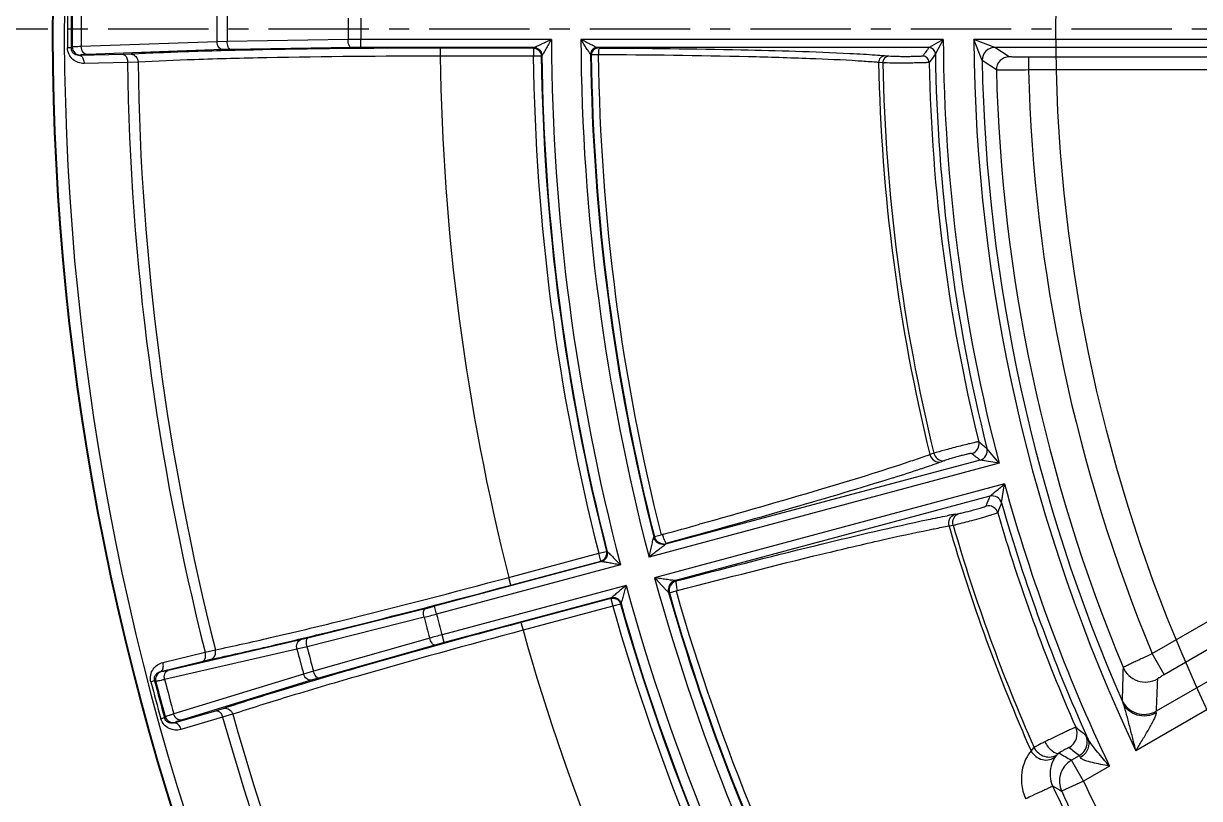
# Model space of a CAD drawing. Header units: millimetres. Extents: x -6 to 705, y -10 to 538.
# Drawn here: x 474.07 to 488.72, y 411 to 420.65 of the extents above; entities that cross this region are included whole.
import ezdxf

# ---------------------------------------------------------------- set-up
doc = ezdxf.new("R2010")
doc.units = ezdxf.units.MM
doc.linetypes.add('CENTER', pattern=[2, 1.25, -0.25, 0.25, -0.25])
doc.layers.add('\\M+5D6D0\\M+5D0C4\\M+5CFDF\\M+5B2E3', color=7, linetype='CENTER', lineweight=25)
doc.layers.add('\\M+5D7DC\\M+5C4DA\\M+5BFF2\\M+5CFDF', color=7, linetype='Continuous', lineweight=50)

msp = doc.modelspace()

# ---------------------------------------------------------------- linework, layer by layer
at = {"color": 0, "linetype": 'Continuous', "lineweight": -3}
for p, q in [((476.482, 420.424), (474.792, 420.363)), ((476.61, 420.427), (476.482, 420.424)), ((478.114, 420.45), (476.61, 420.427)), ((478.274, 420.351), (478.274, 420.451)), ((480.647, 420.451), (478.274, 420.451)), ((485.528, 420.451), (481.015, 420.451)), ((485.528, 420.451), (485.35, 420.351)), ((485.528, 420.451), (485.43, 420.272)), ((496.032, 420.453), (485.908, 420.453)), ((486.172, 420.353), (485.908, 420.453)), ((486.012, 420.19), (485.908, 420.452)), ((474.667, 420.347), (474.62, 420.347)), ((474.68, 420.356), (474.667, 420.347)), ((475.315, 420.264), (474.773, 420.252)), ((474.78, 420.257), (474.773, 420.252)), ((476.554, 420.325), (474.864, 420.264)), ((475.413, 420.268), (475.315, 420.264)), ((476.65, 420.327), (476.554, 420.325)), ((478.154, 420.35), (476.65, 420.327)), ((480.429, 420.351), (478.274, 420.351)), ((479.263, 420.343), (479.263, 420.243)), ((480.422, 420.343), (479.263, 420.343)), ((480.422, 420.243), (479.264, 420.243)), ((480.422, 420.343), (480.422, 420.243)), ((480.522, 420.245), (480.422, 420.243)), ((480.528, 420.252), (480.522, 420.245)), ((481.145, 420.261), (481.136, 420.269)), ((481.153, 420.261), (481.145, 420.261)), ((481.231, 420.261), (481.153, 420.261)), ((485.35, 420.351), (481.216, 420.351)), ((484.849, 420.242), (484.797, 420.246)), ((496.032, 420.353), (486.172, 420.353)), ((486.35, 420.236), (486.172, 420.353)), ((486.59, 420.232), (486.59, 420.072)), ((495.409, 420.232), (486.59, 420.232)), ((475.368, 420.165), (474.826, 420.153)), ((475.499, 420.169), (475.368, 420.165)), ((484.775, 420.16), (484.723, 420.165)), ((486.19, 420.072), (486.012, 420.19)), ((495.409, 420.072), (486.59, 420.072)), ((485.41, 415.299), (485.362, 415.281)), ((485.44, 415.308), (485.41, 415.299)), ((486.223, 415.174), (486.072, 415.359)), ((486.223, 415.174), (481.863, 414.006)), ((485.987, 415.214), (482.07, 414.165)), ((485.549, 415.209), (485.501, 415.192)), ((486.223, 415.174), (485.987, 415.214)), ((486.292, 414.916), (481.932, 413.748)), ((486.254, 414.68), (486.292, 414.916)), ((486.108, 414.763), (482.191, 413.714)), ((485.675, 414.539), (485.726, 414.549)), ((485.6, 414.393), (485.651, 414.402)), ((481.924, 414.252), (481.93, 414.262)), ((481.93, 414.262), (482.014, 414.283)), ((482.045, 414.291), (482.014, 414.283)), ((481.237, 414.053), (481.333, 414.077)), ((481.333, 414.077), (481.342, 414.072)), ((481.272, 413.951), (479.19, 413.393)), ((480.118, 413.753), (481.237, 414.053)), ((480.143, 413.656), (481.262, 413.956)), ((481.262, 413.956), (481.237, 414.053)), ((488.13, 412.803), (490.065, 413.92)), ((481.508, 413.91), (479.216, 413.296)), ((481.577, 413.653), (479.285, 413.039)), ((480.143, 413.656), (480.118, 413.753)), ((488.28, 412.544), (490.215, 413.661)), ((481.392, 413.5), (479.311, 412.942)), ((481.387, 413.491), (480.268, 413.191)), ((481.387, 413.491), (481.413, 413.394)), ((482.118, 413.559), (482.108, 413.565)), ((482.12, 413.56), (482.118, 413.56)), ((482.202, 413.583), (482.12, 413.56)), ((482.201, 413.584), (482.232, 413.592)), ((479.074, 413.363), (477.615, 412.996)), ((479.216, 413.296), (479.19, 413.393)), ((481.413, 413.394), (480.294, 413.094)), ((481.509, 413.421), (481.413, 413.394)), ((481.514, 413.43), (481.509, 413.421)), ((479.061, 413.256), (477.603, 412.889)), ((480.268, 413.191), (480.294, 413.094)), ((490.088, 413.187), (488.18, 412.086)), ((479.311, 412.942), (479.285, 413.039)), ((490.497, 413.077), (487.927, 411.594)), ((477.522, 412.973), (475.873, 412.595)), ((477.615, 412.996), (477.522, 412.973)), ((479.131, 412.996), (477.684, 412.585)), ((479.195, 412.91), (477.748, 412.499)), ((475.809, 412.692), (476.335, 412.821)), ((477.478, 412.858), (475.829, 412.48)), ((476.335, 412.821), (476.462, 412.851)), ((477.603, 412.889), (477.478, 412.858)), ((488.28, 412.544), (488.13, 412.803)), ((475.783, 412.582), (476.31, 412.711)), ((476.31, 412.711), (476.405, 412.733)), ((475.705, 412.463), (475.659, 412.451)), ((475.72, 412.458), (475.705, 412.463)), ((475.791, 412.58), (475.783, 412.582)), ((477.561, 412.549), (475.944, 412.052)), ((477.656, 412.472), (476.039, 411.975)), ((477.684, 412.585), (477.561, 412.549)), ((477.748, 412.499), (477.656, 412.472)), ((475.838, 412.017), (475.827, 412.005)), ((476.476, 412.092), (475.955, 411.941)), ((476.569, 412.121), (476.476, 412.092)), ((476.677, 412.048), (476.552, 412.01)), ((475.827, 412.005), (475.782, 411.992)), ((475.96, 411.947), (475.955, 411.941)), ((476.552, 412.01), (476.032, 411.859)), ((487.222, 411.532), (487.124, 411.476)), ((487.274, 411.216), (487.124, 411.476)), ((487.597, 411.403), (487.274, 411.216)), ((487.274, 411.216), (487.002, 411.09))]:
    msp.add_line(p, q, dxfattribs=at)
for centre, radius, start, end in [((506.93, 420.584), 32.5, 170.2196, 215.3824), ((506.93, 420.584), 32.491, 170.2005, 215.4015), ((506.93, 420.584), 32.35, 170.369, 215.1984), ((506.93, 420.584), 32.311, 179.5783, 180.4217), ((506.93, 420.584), 32.264, 179.5783, 180.4217), ((506.93, 420.584), 32.251, 179.5945, 180.4055), ((506.93, 420.584), 32.139, 179.6054, 180.3946), ((506.93, 420.584), 30.449, 179.6991, 180.3009), ((506.93, 420.584), 30.321, 179.7026, 180.2974), ((506.93, 420.584), 28.816, 179.7326, 180.2674), ((506.93, 420.584), 28.657, 179.7332, 180.2668), ((478.29, 406.019), 14.432, 90.0624, 90.6966), ((506.93, 420.584), 26.284, 180.2909, 194.7091), ((506.93, 420.584), 25.916, 180.2951, 194.705), ((506.93, 420.584), 21.403, 180.3572, 194.6428), ((506.93, 420.584), 21.022, 180.359, 205.3198), ((474.78, 420.357), 0.1, 180.491, 269.8706), ((478.273, 412.226), 8.125, 89.9944, 90.8393), ((506.93, 420.584), 27.669, 180.7059, 194.2941), ((506.93, 420.584), 26.511, 180.7367, 194.2633), ((506.93, 420.584), 26.411, 180.7367, 194.2633), ((506.93, 420.584), 26.404, 180.722, 194.278), ((506.93, 420.584), 25.796, 180.6996, 194.2101), ((481.225, 420.262), 0.08, 90.0676, 180.6507), ((506.93, 420.584), 25.788, 180.7182, 194.1914), ((506.93, 420.584), 25.701, 180.7202, 194.1936), ((483.406, 401.5), 18.798, 86.5562, 87.073), ((483.752, 407.166), 13.122, 85.9517, 86.576), ((484.064, 411.52), 8.757, 85.1993, 85.9807), ((519.398, 395.311), 42.264, 143.6683, 143.8473), ((485.272, 420.164), 0.08, 1.1623, 89.963), ((485.35, 420.271), 0.08, 0.8534, 89.9254), ((519.301, 395.269), 42.099, 143.5659, 143.7451), ((506.93, 420.584), 21.503, 180.832, 194.0636), ((486.172, 420.193), 0.16, 90.0097, 181.103), ((486.35, 420.076), 0.16, 90.0197, 181.4067), ((506.93, 420.584), 31.565, 180.7614, 194.2386), ((506.93, 420.584), 31.434, 180.7575, 194.2425), ((506.93, 420.584), 22.211, 181.0825, 193.8133), ((484.83, 421.143), 0.984, 266.815, 267.8108), ((506.93, 420.584), 22.159, 181.0962, 193.7993), ((506.93, 420.584), 21.582, 181.1104, 193.786), ((506.93, 420.584), 20.922, 181.0809, 203.6604), ((506.93, 420.584), 20.747, 181.4158, 202.5353), ((506.93, 420.584), 20.347, 181.444, 202.4838), ((485.853, 415.413), 0.12, 285.0368, 13.7343), ((512.326, 448.269), 42.099, 231.2394, 231.4182), ((512.484, 448.246), 42.347, 231.0862, 231.2647), ((485.956, 415.33), 0.12, 285.0675, 14.0366), ((478.397, 435.678), 21.684, 287.4621, 288.4349), ((481.092, 427.589), 13.158, 288.4363, 289.0568), ((482.514, 423.487), 8.816, 289.0286, 289.8002), ((506.93, 420.584), 21.403, 195.3572, 205.4031), ((525.571, 399.405), 42.347, 158.7353, 158.9138), ((486.139, 414.647), 0.12, 15.9654, 104.9939), ((525.445, 399.307), 42.099, 158.5818, 158.7606), ((506.93, 420.584), 21.503, 195.9364, 204.2613), ((487.4, 405), 9.694, 100.5307, 100.8459), ((487.102, 406.605), 8.061, 100.1907, 100.5313), ((486.091, 414.524), 0.12, 16.2659, 104.9637), ((506.93, 420.584), 21.582, 196.214, 203.7673), ((451.39, 526.232), 116.063, 285.31495, 285.54352), ((506.93, 420.584), 22.211, 196.1867, 203.8804), ((506.93, 420.584), 22.159, 196.2007, 203.8242), ((506.93, 420.584), 26.284, 195.2909, 209.7091), ((499.43, 429.895), 23.809, 222.7012, 222.9435), ((506.93, 420.584), 25.916, 195.2952, 209.705), ((506.93, 420.584), 25.796, 195.7899, 209.2101), ((506.93, 420.584), 25.788, 195.8086, 209.1914), ((506.93, 420.584), 25.701, 195.8064, 209.1935), ((477.086, 421.241), 8.125, 284.1607, 285.0056), ((506.93, 420.584), 26.511, 195.7367, 209.2633), ((506.93, 420.584), 26.411, 195.7367, 209.2633), ((506.93, 420.584), 26.404, 195.722, 209.2779), ((475.496, 427.24), 14.432, 284.3034, 284.9376), ((506.93, 420.584), 28.816, 194.7326, 195.2674), ((506.93, 420.584), 28.657, 194.7332, 195.2668), ((483.035, 399.102), 14.432, 105.0624, 105.6966), ((506.93, 420.584), 27.669, 195.7059, 209.2941), ((481.413, 405.094), 8.125, 104.9944, 105.8393), ((506.93, 420.584), 30.449, 194.6991, 195.3009), ((506.93, 420.584), 30.321, 194.7026, 195.2974), ((517.413, 411.548), 29.665, 177.9042, 178.6925), ((488.045, 412.749), 0.3, 202.6564, 299.9305), ((506.93, 420.584), 32.264, 194.5783, 195.4217), ((475.817, 412.483), 0.1, 105.1294, 194.509), ((506.93, 420.584), 32.251, 194.5945, 195.4055), ((506.93, 420.584), 32.139, 194.6054, 195.3946), ((517.464, 411.255), 29.296, 177.5867, 178.3754), ((506.93, 420.584), 32.311, 194.5783, 195.4217), ((488.03, 412.346), 0.3, 203.6735, 299.9338), ((475.935, 412.044), 0.1, 195.491, 284.8706), ((506.93, 420.584), 31.434, 195.7575, 209.2425), ((506.93, 420.584), 31.565, 195.7614, 209.2386), ((486.995, 411.806), 0.2, 300.0317, 23.67), ((505.407, 434.963), 29.408, 231.6935, 232.006), ((487.122, 411.706), 0.2, 300.0326, 24.0465), ((486.991, 411.283), 0.483, 133.4118, 140.0551), ((505.57, 434.838), 29.661, 231.4754, 231.7876), ((487.163, 411.353), 0.291, 138.3877, 144.8503), ((505.564, 443.637), 37.072, 239.8949, 240.1712), ((487.274, 411.216), 0.3, 120.0723, 204.8776), ((506.735, 420.301), 21.851, 204.7427, 208.4838), ((505.899, 443.556), 37.565, 239.599, 239.798), ((506.716, 420.281), 21.451, 204.9976, 209.229), ((506.716, 420.281), 21.751, 204.9976, 208.6501)]:
    msp.add_arc(centre, radius, start, end, dxfattribs=at)
for points, knots in [([(474.792, 420.363), (474.777, 420.363), (474.751, 420.362), (474.717, 420.36), (474.695, 420.358), (474.683, 420.358), (474.68, 420.356)], [0, 0, 0, 0, 0.400786, 0.706724, 0.908374, 1, 1, 1, 1]), ([(474.864, 420.264), (474.844, 420.264), (474.803, 420.294), (474.792, 420.339), (474.792, 420.363)], [0, 0, 0, 0, 0.445143, 1, 1, 1, 1]), ([(476.554, 420.325), (476.534, 420.326), (476.493, 420.355), (476.482, 420.4), (476.482, 420.424)], [0, 0, 0, 0, 0.445124, 1, 1, 1, 1]), ([(476.65, 420.327), (476.636, 420.328), (476.614, 420.369), (476.61, 420.403), (476.61, 420.427)], [0, 0, 0, 0, 0.368276, 1, 1, 1, 1]), ([(478.154, 420.35), (478.14, 420.351), (478.118, 420.392), (478.115, 420.426), (478.114, 420.45)], [0, 0, 0, 0, 0.368276, 1, 1, 1, 1]), ([(480.647, 420.451), (480.626, 420.441), (480.586, 420.422), (480.527, 420.394), (480.48, 420.371), (480.449, 420.358), (480.435, 420.352), (480.43, 420.351)], [0, 0, 0, 0, 0.28349, 0.561342, 0.820874, 0.930666, 1, 1, 1, 1]), ([(480.647, 420.451), (480.635, 420.431), (480.612, 420.391), (480.584, 420.341), (480.563, 420.305), (480.547, 420.277), (480.54, 420.267), (480.529, 420.25), (480.528, 420.253)], [0, 0, 0, 0, 0.302991, 0.597773, 0.737098, 0.864073, 0.963786, 1, 1, 1, 1]), ([(481.215, 420.351), (481.21, 420.352), (481.198, 420.358), (481.169, 420.371), (481.126, 420.393), (481.071, 420.421), (481.034, 420.441), (481.015, 420.451)], [0, 0, 0, 0, 0.066569, 0.173861, 0.432779, 0.71302, 1, 1, 1, 1]), ([(481.136, 420.27), (481.136, 420.268), (481.125, 420.282), (481.118, 420.291), (481.102, 420.316), (481.08, 420.349), (481.05, 420.395), (481.027, 420.432), (481.015, 420.451)], [0, 0, 0, 0, 0.033394, 0.129502, 0.255073, 0.394654, 0.692482, 1, 1, 1, 1]), ([(474.826, 420.153), (474.778, 420.152), (474.698, 420.179), (474.633, 420.262), (474.62, 420.318), (474.62, 420.347)], [0, 0, 0, 0, 0.469135, 0.726619, 1, 1, 1, 1]), ([(474.773, 420.252), (474.751, 420.251), (474.713, 420.261), (474.675, 420.299), (474.667, 420.33), (474.667, 420.347)], [0, 0, 0, 0, 0.426604, 0.682288, 1, 1, 1, 1]), ([(474.773, 420.252), (474.781, 420.252), (474.801, 420.241), (474.821, 420.204), (474.826, 420.171), (474.826, 420.153)], [0, 0, 0, 0, 0.179076, 0.54114, 1, 1, 1, 1]), ([(474.864, 420.264), (474.853, 420.263), (474.833, 420.262), (474.807, 420.261), (474.791, 420.259), (474.782, 420.258), (474.78, 420.257)], [0, 0, 0, 0, 0.400183, 0.705778, 0.907465, 1, 1, 1, 1]), ([(475.315, 420.264), (475.323, 420.264), (475.343, 420.253), (475.363, 420.216), (475.368, 420.183), (475.368, 420.165)], [0, 0, 0, 0, 0.179074, 0.541141, 1, 1, 1, 1]), ([(479.263, 420.343), (478.526, 420.343), (477.482, 420.335), (476.198, 420.303), (475.652, 420.281), (475.413, 420.268)], [0, 0, 0, 0, 0.573969, 0.813622, 1, 1, 1, 1]), ([(475.413, 420.268), (475.435, 420.267), (475.482, 420.242), (475.498, 420.193), (475.499, 420.169)], [0, 0, 0, 0, 0.473408, 1, 1, 1, 1]), ([(479.264, 420.243), (478.543, 420.244), (477.522, 420.236), (476.267, 420.204), (475.732, 420.182), (475.499, 420.169)], [0, 0, 0, 0, 0.57397, 0.813619, 1, 1, 1, 1]), ([(480.422, 420.343), (480.443, 420.343), (480.486, 420.329), (480.512, 420.291), (480.518, 420.271)], [0, 0, 0, 0, 0.499697, 1, 1, 1, 1]), ([(480.429, 420.351), (480.45, 420.351), (480.494, 420.336), (480.519, 420.298), (480.525, 420.277)], [0, 0, 0, 0, 0.498777, 1, 1, 1, 1]), ([(481.215, 420.351), (481.194, 420.351), (481.152, 420.333), (481.136, 420.291), (481.136, 420.27)], [0, 0, 0, 0, 0.498828, 1, 1, 1, 1]), ([(481.242, 420.341), (481.239, 420.341), (481.237, 420.33), (481.234, 420.315), (481.232, 420.29), (481.232, 420.271), (481.231, 420.261)], [0, 0, 0, 0, 0.097218, 0.316067, 0.632363, 1, 1, 1, 1]), ([(484.466, 420.183), (484.267, 420.196), (483.812, 420.216), (482.734, 420.248), (481.855, 420.258), (481.231, 420.261)], [0, 0, 0, 0, 0.185301, 0.422219, 1, 1, 1, 1]), ([(484.366, 420.274), (483.915, 420.297), (482.873, 420.326), (481.832, 420.339), (481.242, 420.341)], [0, 0, 0, 0, 0.43378, 1, 1, 1, 1]), ([(484.797, 420.246), (484.778, 420.246), (484.738, 420.227), (484.723, 420.185), (484.723, 420.165)], [0, 0, 0, 0, 0.486264, 1, 1, 1, 1]), ([(484.849, 420.242), (484.83, 420.241), (484.789, 420.222), (484.775, 420.181), (484.775, 420.16)], [0, 0, 0, 0, 0.486263, 1, 1, 1, 1]), ([(485.272, 420.244), (485.271, 420.243), (485.265, 420.243), (485.256, 420.241), (485.239, 420.241), (485.208, 420.239), (485.158, 420.238), (485.091, 420.237), (485.02, 420.237), (484.938, 420.238), (484.882, 420.239), (484.849, 420.242)], [0, 0, 0, 0, 0.010153, 0.034642, 0.072996, 0.124191, 0.258986, 0.423798, 0.599838, 0.766807, 1, 1, 1, 1]), ([(486.59, 420.232), (486.56, 420.232), (486.504, 420.232), (486.438, 420.232), (486.395, 420.233), (486.372, 420.234), (486.359, 420.235), (486.351, 420.235), (486.35, 420.236)], [0, 0, 0, 0, 0.376025, 0.697078, 0.821699, 0.915833, 0.975976, 1, 1, 1, 1]), ([(484.723, 420.165), (484.704, 420.166), (484.619, 420.173), (484.533, 420.179), (484.466, 420.183)], [0, 0, 0, 0, 0.224904, 1, 1, 1, 1]), ([(485.352, 420.166), (485.351, 420.165), (485.344, 420.165), (485.332, 420.163), (485.311, 420.162), (485.285, 420.161), (485.252, 420.16), (485.198, 420.159), (485.124, 420.158), (485.031, 420.157), (484.919, 420.157), (484.84, 420.158), (484.792, 420.16)], [0, 0, 0, 0, 0.00945, 0.03245, 0.068527, 0.116799, 0.17601, 0.244652, 0.402883, 0.57513, 0.743404, 1, 1, 1, 1]), ([(486.59, 420.072), (486.54, 420.071), (486.467, 420.07), (486.374, 420.07), (486.314, 420.07), (486.265, 420.07), (486.228, 420.07), (486.204, 420.072), (486.193, 420.071), (486.19, 420.072)], [0, 0, 0, 0, 0.376208, 0.546902, 0.697375, 0.822013, 0.916138, 0.976192, 1, 1, 1, 1]), ([(485.97, 415.441), (485.968, 415.442), (485.962, 415.44), (485.951, 415.439), (485.932, 415.434), (485.896, 415.426), (485.838, 415.413), (485.759, 415.393), (485.671, 415.371), (485.564, 415.342), (485.487, 415.321), (485.44, 415.308)], [0, 0, 0, 0, 0.009092, 0.03127, 0.066078, 0.112697, 0.236616, 0.391062, 0.561028, 0.729937, 1, 1, 1, 1]), ([(485.362, 415.281), (485.344, 415.275), (485.264, 415.246), (485.184, 415.218), (485.121, 415.198)], [0, 0, 0, 0, 0.225155, 1, 1, 1, 1]), ([(485.362, 415.281), (485.37, 415.252), (485.406, 415.197), (485.473, 415.185), (485.501, 415.192)], [0, 0, 0, 0, 0.513745, 1, 1, 1, 1]), ([(485.41, 415.299), (485.417, 415.274), (485.445, 415.228), (485.496, 415.207), (485.52, 415.206)], [0, 0, 0, 0, 0.510477, 1, 1, 1, 1]), ([(485.884, 415.297), (485.883, 415.298), (485.879, 415.297), (485.871, 415.296), (485.858, 415.293), (485.832, 415.288), (485.793, 415.278), (485.74, 415.265), (485.683, 415.249), (485.619, 415.231), (485.574, 415.219), (485.549, 415.209)], [0, 0, 0, 0, 0.010159, 0.034671, 0.073066, 0.124299, 0.259194, 0.424056, 0.600063, 0.766969, 1, 1, 1, 1]), ([(485.121, 415.198), (484.754, 415.074), (483.879, 414.807), (482.999, 414.555), (482.491, 414.414)], [0, 0, 0, 0, 0.423231, 1, 1, 1, 1]), ([(484.903, 414.993), (484.488, 414.862), (483.547, 414.583), (482.602, 414.319), (482.076, 414.175)], [0, 0, 0, 0, 0.444415, 1, 1, 1, 1]), ([(486.108, 414.763), (486.134, 414.786), (486.196, 414.836), (486.257, 414.887), (486.292, 414.916)], [0, 0, 0, 0, 0.433655, 1, 1, 1, 1]), ([(485.253, 414.455), (485.282, 414.461), (485.39, 414.484), (485.497, 414.506), (485.576, 414.521)], [0, 0, 0, 0, 0.273639, 1, 1, 1, 1]), ([(485.6, 414.393), (485.592, 414.422), (485.596, 414.488), (485.648, 414.532), (485.675, 414.539)], [0, 0, 0, 0, 0.513746, 1, 1, 1, 1]), ([(485.651, 414.402), (485.644, 414.427), (485.645, 414.481), (485.679, 414.524), (485.7, 414.537)], [0, 0, 0, 0, 0.510477, 1, 1, 1, 1]), ([(485.726, 414.549), (485.734, 414.55), (485.781, 414.56), (485.828, 414.572), (485.867, 414.582)], [0, 0, 0, 0, 0.164474, 1, 1, 1, 1]), ([(485.867, 414.582), (485.891, 414.589), (485.926, 414.598), (485.971, 414.611), (486, 414.619), (486.024, 414.627), (486.042, 414.632), (486.053, 414.637), (486.06, 414.639), (486.06, 414.64)], [0, 0, 0, 0, 0.366817, 0.537468, 0.689676, 0.816718, 0.913287, 0.975066, 1, 1, 1, 1]), ([(485.885, 414.463), (485.924, 414.473), (485.982, 414.49), (486.057, 414.511), (486.105, 414.525), (486.145, 414.537), (486.176, 414.546), (486.194, 414.554), (486.205, 414.556), (486.206, 414.558)], [0, 0, 0, 0, 0.36711, 0.537862, 0.690157, 0.817286, 0.913884, 0.975547, 1, 1, 1, 1]), ([(482.202, 413.708), (482.775, 413.859), (483.79, 414.118), (484.809, 414.36), (485.253, 414.455)], [0, 0, 0, 0, 0.566461, 1, 1, 1, 1]), ([(485.35, 414.345), (485.372, 414.35), (485.456, 414.366), (485.539, 414.382), (485.6, 414.393)], [0, 0, 0, 0, 0.274582, 1, 1, 1, 1]), ([(485.651, 414.402), (485.664, 414.405), (485.742, 414.424), (485.82, 414.445), (485.885, 414.463)], [0, 0, 0, 0, 0.164266, 1, 1, 1, 1]), ([(481.863, 414.006), (481.869, 414.03), (481.88, 414.078), (481.893, 414.138), (481.904, 414.184), (481.911, 414.213), (481.918, 414.238), (481.92, 414.246), (481.923, 414.252), (481.924, 414.251)], [0, 0, 0, 0, 0.295631, 0.584768, 0.723016, 0.851396, 0.957046, 0.98955, 1, 1, 1, 1]), ([(481.929, 414.261), (481.935, 414.236), (481.966, 414.189), (482.019, 414.171), (482.045, 414.171)], [0, 0, 0, 0, 0.499914, 1, 1, 1, 1]), ([(482.07, 414.165), (482.045, 414.158), (481.989, 414.162), (481.948, 414.2), (481.935, 414.223)], [0, 0, 0, 0, 0.499138, 1, 1, 1, 1]), ([(482.076, 414.175), (482.075, 414.175), (482.073, 414.179), (482.07, 414.185), (482.065, 414.196), (482.056, 414.216), (482.044, 414.246), (482.035, 414.273), (482.03, 414.287)], [0, 0, 0, 0, 0.028798, 0.090783, 0.185452, 0.309923, 0.629215, 1, 1, 1, 1]), ([(482.232, 413.592), (482.83, 413.748), (483.674, 413.964), (484.715, 414.209), (485.155, 414.306), (485.35, 414.345)], [0, 0, 0, 0, 0.577965, 0.814754, 1, 1, 1, 1]), ([(481.342, 414.071), (481.342, 414.074), (481.357, 414.06), (481.366, 414.053), (481.389, 414.03), (481.418, 414.001), (481.459, 413.96), (481.491, 413.927), (481.508, 413.91)], [0, 0, 0, 0, 0.036205, 0.135965, 0.262997, 0.402324, 0.697061, 1, 1, 1, 1]), ([(481.863, 414.006), (481.882, 414.021), (481.92, 414.051), (481.975, 414.094), (482.02, 414.129), (482.051, 414.152), (482.064, 414.162), (482.07, 414.165)], [0, 0, 0, 0, 0.278837, 0.553176, 0.812838, 0.925598, 1, 1, 1, 1]), ([(481.262, 413.956), (481.283, 413.962), (481.321, 413.987), (481.336, 414.03), (481.336, 414.051)], [0, 0, 0, 0, 0.499699, 1, 1, 1, 1]), ([(481.273, 413.951), (481.293, 413.956), (481.331, 413.982), (481.345, 414.025), (481.345, 414.046)], [0, 0, 0, 0, 0.498504, 1, 1, 1, 1]), ([(481.273, 413.951), (481.278, 413.952), (481.292, 413.949), (481.327, 413.944), (481.377, 413.935), (481.442, 413.923), (481.485, 413.915), (481.508, 413.91)], [0, 0, 0, 0, 0.069352, 0.179191, 0.438728, 0.716546, 1, 1, 1, 1]), ([(476.405, 412.733), (476.639, 412.782), (477.173, 412.902), (478.421, 413.203), (479.432, 413.466), (480.143, 413.656)], [0, 0, 0, 0, 0.186376, 0.426026, 1, 1, 1, 1]), ([(476.462, 412.851), (476.691, 412.898), (477.213, 413.015), (478.433, 413.309), (479.422, 413.566), (480.118, 413.753)], [0, 0, 0, 0, 0.186377, 0.426026, 1, 1, 1, 1]), ([(481.577, 413.653), (481.56, 413.638), (481.526, 413.609), (481.476, 413.567), (481.437, 413.533), (481.409, 413.512), (481.398, 413.502), (481.393, 413.5)], [0, 0, 0, 0, 0.28349, 0.561342, 0.820874, 0.930666, 1, 1, 1, 1]), ([(481.577, 413.653), (481.571, 413.63), (481.559, 413.586), (481.545, 413.53), (481.534, 413.49), (481.525, 413.459), (481.521, 413.448), (481.515, 413.428), (481.514, 413.431)], [0, 0, 0, 0, 0.302991, 0.597773, 0.737098, 0.864073, 0.963786, 1, 1, 1, 1]), ([(482.19, 413.714), (482.184, 413.713), (482.168, 413.715), (482.13, 413.719), (482.074, 413.727), (482.004, 413.737), (481.956, 413.744), (481.933, 413.748)], [0, 0, 0, 0, 0.073585, 0.186557, 0.446325, 0.720899, 1, 1, 1, 1]), ([(482.107, 413.566), (482.107, 413.564), (482.099, 413.572), (482.093, 413.577), (482.079, 413.591), (482.06, 413.611), (482.033, 413.64), (482.012, 413.662), (482.001, 413.674)], [0, 0, 0, 0, 0.029883, 0.119947, 0.242614, 0.381517, 0.68314, 1, 1, 1, 1]), ([(482.19, 413.714), (482.166, 413.707), (482.119, 413.676), (482.103, 413.623), (482.103, 413.597)], [0, 0, 0, 0, 0.498697, 1, 1, 1, 1]), ([(482.202, 413.708), (482.177, 413.701), (482.13, 413.671), (482.113, 413.617), (482.113, 413.591)], [0, 0, 0, 0, 0.499915, 1, 1, 1, 1]), ([(482.217, 413.588), (482.211, 413.611), (482.207, 413.65), (482.201, 413.688), (482.201, 413.703)], [0, 0, 0, 0, 0.620475, 1, 1, 1, 1]), ([(481.387, 413.491), (481.408, 413.496), (481.453, 413.494), (481.488, 413.463), (481.499, 413.445)], [0, 0, 0, 0, 0.499697, 1, 1, 1, 1]), ([(481.392, 413.5), (481.413, 413.505), (481.459, 413.502), (481.493, 413.472), (481.504, 413.454)], [0, 0, 0, 0, 0.498777, 1, 1, 1, 1]), ([(479.061, 413.256), (479.055, 413.279), (479.05, 413.313), (479.061, 413.358), (479.074, 413.363)], [0, 0, 0, 0, 0.631724, 1, 1, 1, 1]), ([(480.268, 413.191), (479.556, 413), (478.55, 412.722), (477.318, 412.359), (476.796, 412.196), (476.569, 412.121)], [0, 0, 0, 0, 0.573969, 0.813622, 1, 1, 1, 1]), ([(480.294, 413.094), (479.598, 412.908), (478.614, 412.636), (477.41, 412.281), (476.899, 412.121), (476.677, 412.048)], [0, 0, 0, 0, 0.57397, 0.813619, 1, 1, 1, 1]), ([(477.478, 412.858), (477.472, 412.882), (477.471, 412.928), (477.503, 412.967), (477.522, 412.973)], [0, 0, 0, 0, 0.554876, 1, 1, 1, 1]), ([(477.603, 412.889), (477.597, 412.912), (477.591, 412.946), (477.602, 412.991), (477.615, 412.996)], [0, 0, 0, 0, 0.631725, 1, 1, 1, 1]), ([(479.195, 412.91), (479.182, 412.908), (479.149, 412.941), (479.137, 412.974), (479.131, 412.996)], [0, 0, 0, 0, 0.368276, 1, 1, 1, 1]), ([(476.31, 412.711), (476.317, 412.713), (476.334, 412.729), (476.343, 412.77), (476.34, 412.803), (476.335, 412.821)], [0, 0, 0, 0, 0.179074, 0.541141, 1, 1, 1, 1]), ([(476.405, 412.733), (476.426, 412.739), (476.465, 412.776), (476.468, 412.827), (476.462, 412.851)], [0, 0, 0, 0, 0.473391, 1, 1, 1, 1]), ([(487.768, 412.633), (487.77, 412.636), (487.781, 412.639), (487.801, 412.651), (487.835, 412.667), (487.879, 412.688), (487.933, 412.713), (488.018, 412.752), (488.084, 412.782), (488.13, 412.803)], [0, 0, 0, 0, 0.023766, 0.083643, 0.1775, 0.301914, 0.452228, 0.622961, 1, 1, 1, 1]), ([(475.659, 412.451), (475.652, 412.479), (475.65, 412.536), (475.691, 412.634), (475.761, 412.68), (475.809, 412.692)], [0, 0, 0, 0, 0.272106, 0.529704, 1, 1, 1, 1]), ([(475.783, 412.582), (475.79, 412.585), (475.807, 412.6), (475.816, 412.641), (475.813, 412.674), (475.809, 412.692)], [0, 0, 0, 0, 0.179076, 0.54114, 1, 1, 1, 1]), ([(475.705, 412.463), (475.7, 412.479), (475.701, 412.511), (475.727, 412.558), (475.761, 412.577), (475.783, 412.582)], [0, 0, 0, 0, 0.315098, 0.571767, 1, 1, 1, 1]), ([(475.829, 412.48), (475.815, 412.477), (475.789, 412.471), (475.756, 412.463), (475.735, 412.46), (475.724, 412.457), (475.72, 412.458)], [0, 0, 0, 0, 0.400564, 0.706522, 0.908295, 1, 1, 1, 1]), ([(475.873, 412.595), (475.862, 412.592), (475.843, 412.588), (475.818, 412.583), (475.802, 412.58), (475.793, 412.579), (475.791, 412.58)], [0, 0, 0, 0, 0.399969, 0.705579, 0.907387, 1, 1, 1, 1]), ([(475.829, 412.48), (475.824, 412.504), (475.822, 412.55), (475.855, 412.589), (475.873, 412.595)], [0, 0, 0, 0, 0.554857, 1, 1, 1, 1]), ([(477.656, 412.472), (477.637, 412.467), (477.589, 412.485), (477.567, 412.526), (477.561, 412.549)], [0, 0, 0, 0, 0.445124, 1, 1, 1, 1]), ([(477.748, 412.499), (477.735, 412.496), (477.702, 412.53), (477.69, 412.562), (477.684, 412.585)], [0, 0, 0, 0, 0.368276, 1, 1, 1, 1]), ([(488.194, 412.489), (488.194, 412.489), (488.197, 412.491), (488.202, 412.495), (488.21, 412.501), (488.225, 412.511), (488.248, 412.525), (488.269, 412.537), (488.28, 412.544)], [0, 0, 0, 0, 0.026705, 0.088245, 0.183023, 0.307595, 0.626737, 1, 1, 1, 1]), ([(487.767, 412.188), (487.764, 412.196), (487.76, 412.208), (487.755, 412.221), (487.755, 412.225)], [0, 0, 0, 0, 0.677688, 1, 1, 1, 1]), ([(487.927, 411.594), (487.914, 411.644), (487.888, 411.746), (487.85, 411.897), (487.818, 412.022), (487.79, 412.119), (487.776, 412.166), (487.767, 412.188)], [0, 0, 0, 0, 0.255124, 0.509358, 0.760923, 0.883922, 1, 1, 1, 1]), ([(488.182, 412.065), (488.146, 412.045), (488.065, 412.02), (487.94, 412.03), (487.832, 412.088), (487.782, 412.152), (487.767, 412.188)], [0, 0, 0, 0, 0.256788, 0.511019, 0.758641, 1, 1, 1, 1]), ([(475.944, 412.052), (475.93, 412.048), (475.905, 412.04), (475.872, 412.031), (475.852, 412.023), (475.841, 412.019), (475.838, 412.017)], [0, 0, 0, 0, 0.400786, 0.706724, 0.908374, 1, 1, 1, 1]), ([(476.039, 411.975), (476.02, 411.971), (475.973, 411.988), (475.951, 412.029), (475.944, 412.052)], [0, 0, 0, 0, 0.445143, 1, 1, 1, 1]), ([(476.476, 412.092), (476.483, 412.094), (476.505, 412.089), (476.534, 412.058), (476.547, 412.028), (476.552, 412.01)], [0, 0, 0, 0, 0.179074, 0.541141, 1, 1, 1, 1]), ([(476.569, 412.121), (476.591, 412.126), (476.642, 412.114), (476.67, 412.071), (476.677, 412.048)], [0, 0, 0, 0, 0.473408, 1, 1, 1, 1]), ([(487.927, 411.594), (487.953, 411.636), (488.004, 411.721), (488.066, 411.826), (488.114, 411.908), (488.145, 411.966), (488.168, 412.012), (488.18, 412.045), (488.183, 412.059), (488.182, 412.065)], [0, 0, 0, 0, 0.277059, 0.54958, 0.681618, 0.807602, 0.920585, 0.966758, 1, 1, 1, 1]), ([(488.182, 412.065), (488.181, 412.069), (488.18, 412.076), (488.179, 412.083), (488.18, 412.086)], [0, 0, 0, 0, 0.663024, 1, 1, 1, 1]), ([(476.032, 411.859), (475.985, 411.845), (475.902, 411.851), (475.817, 411.914), (475.79, 411.965), (475.782, 411.992)], [0, 0, 0, 0, 0.469135, 0.726619, 1, 1, 1, 1]), ([(475.955, 411.941), (475.934, 411.934), (475.895, 411.934), (475.848, 411.961), (475.832, 411.988), (475.827, 412.005)], [0, 0, 0, 0, 0.426604, 0.682288, 1, 1, 1, 1]), ([(475.955, 411.941), (475.962, 411.942), (475.985, 411.938), (476.013, 411.907), (476.027, 411.876), (476.032, 411.859)], [0, 0, 0, 0, 0.179076, 0.54114, 1, 1, 1, 1]), ([(476.039, 411.975), (476.029, 411.972), (476.01, 411.966), (475.986, 411.958), (475.97, 411.952), (475.962, 411.949), (475.96, 411.947)], [0, 0, 0, 0, 0.400183, 0.705779, 0.907466, 1, 1, 1, 1]), ([(487.178, 411.886), (487.175, 411.887), (487.168, 411.882), (487.155, 411.877), (487.133, 411.867), (487.097, 411.851), (487.045, 411.827), (486.986, 411.798), (486.9, 411.757), (486.835, 411.725), (486.791, 411.704)], [0, 0, 0, 0, 0.025974, 0.054587, 0.093116, 0.197458, 0.332674, 0.490524, 0.661286, 1, 1, 1, 1]), ([(487.327, 411.749), (487.345, 411.708), (487.345, 411.606), (487.277, 411.533), (487.236, 411.509)], [0, 0, 0, 0, 0.484139, 1, 1, 1, 1]), ([(487.327, 411.749), (487.322, 411.758), (487.315, 411.77), (487.308, 411.784), (487.304, 411.787)], [0, 0, 0, 0, 0.691912, 1, 1, 1, 1]), ([(487.597, 411.403), (487.548, 411.46), (487.474, 411.546), (487.383, 411.66), (487.341, 411.718), (487.327, 411.749)], [0, 0, 0, 0, 0.516504, 0.767936, 1, 1, 1, 1]), ([(486.621, 411.593), (486.571, 411.531), (486.478, 411.339), (486.5, 411.114), (486.553, 410.999)], [0, 0, 0, 0, 0.3859, 1, 1, 1, 1]), ([(486.621, 411.593), (486.649, 411.54), (486.73, 411.477), (486.85, 411.476), (486.904, 411.502), (486.925, 411.521)], [0, 0, 0, 0, 0.508739, 0.759712, 1, 1, 1, 1]), ([(486.791, 411.704), (486.777, 411.697), (486.733, 411.674), (486.689, 411.651), (486.659, 411.633)], [0, 0, 0, 0, 0.317413, 1, 1, 1, 1]), ([(486.659, 411.633), (486.684, 411.583), (486.757, 411.521), (486.87, 411.511), (486.924, 411.531), (486.946, 411.546)], [0, 0, 0, 0, 0.508484, 0.758813, 1, 1, 1, 1]), ([(486.791, 411.704), (486.804, 411.681), (486.833, 411.64), (486.884, 411.587), (486.942, 411.553), (486.969, 411.565)], [0, 0, 0, 0, 0.328622, 0.623676, 1, 1, 1, 1]), ([(487.095, 411.633), (487.094, 411.633), (487.089, 411.631), (487.081, 411.628), (487.068, 411.621), (487.044, 411.609), (487.01, 411.59), (486.983, 411.574), (486.969, 411.565)], [0, 0, 0, 0, 0.026603, 0.093764, 0.198169, 0.333465, 0.661812, 1, 1, 1, 1]), ([(486.925, 411.521), (486.9, 411.486), (486.846, 411.37), (486.855, 411.231), (486.889, 411.155)], [0, 0, 0, 0, 0.340269, 1, 1, 1, 1]), ([(486.969, 411.565), (486.966, 411.563), (486.958, 411.558), (486.95, 411.551), (486.946, 411.546)], [0, 0, 0, 0, 0.357346, 1, 1, 1, 1]), ([(487.236, 411.509), (487.233, 411.515), (487.228, 411.522), (487.224, 411.531), (487.222, 411.532)], [0, 0, 0, 0, 0.690838, 1, 1, 1, 1]), ([(487.597, 411.403), (487.561, 411.41), (487.49, 411.423), (487.388, 411.445), (487.309, 411.466), (487.259, 411.487), (487.24, 411.501), (487.236, 411.509)], [0, 0, 0, 0, 0.288622, 0.568521, 0.82214, 0.92566, 1, 1, 1, 1]), ([(486.553, 410.999), (486.583, 411.012), (486.65, 411.042), (486.735, 411.081), (486.804, 411.114), (486.846, 411.133), (486.872, 411.148), (486.887, 411.153), (486.889, 411.155)], [0, 0, 0, 0, 0.258754, 0.597411, 0.754434, 0.882002, 0.966441, 1, 1, 1, 1])]:
    msp.add_open_spline(points, degree=3, knots=knots, dxfattribs=at)
for points in [[(480.518, 420.271), (480.52, 420.262), (480.521, 420.253), (480.522, 420.245)], [(480.525, 420.277), (480.527, 420.269), (480.528, 420.26), (480.528, 420.252)], [(485.52, 415.206), (485.53, 415.206), (485.54, 415.207), (485.549, 415.209)], [(485.7, 414.537), (485.708, 414.542), (485.717, 414.546), (485.726, 414.549)], [(481.935, 414.223), (481.93, 414.232), (481.926, 414.242), (481.924, 414.252)], [(481.336, 414.051), (481.337, 414.06), (481.336, 414.069), (481.333, 414.077)], [(481.345, 414.046), (481.345, 414.055), (481.344, 414.063), (481.342, 414.071)], [(482.103, 413.597), (482.103, 413.586), (482.105, 413.576), (482.108, 413.566)], [(482.113, 413.591), (482.113, 413.581), (482.114, 413.57), (482.117, 413.56)], [(481.499, 413.445), (481.503, 413.438), (481.507, 413.43), (481.509, 413.421)], [(481.504, 413.454), (481.508, 413.446), (481.512, 413.438), (481.514, 413.43)]]:
    msp.add_open_spline(points, degree=3, dxfattribs=at)
at = {"layer": '\\M+5D6D0\\M+5D0C4\\M+5CFDF\\M+5B2E3', "color": 1}
msp.add_line((465.125, 420.584), (548.736, 420.584), dxfattribs=at)
at = {"layer": '\\M+5D7DC\\M+5C4DA\\M+5BFF2\\M+5CFDF', "color": 0, "lineweight": -3}
msp.add_circle((506.93, 420.584), 20, dxfattribs=at)

doc.saveas('drawing.dxf')
